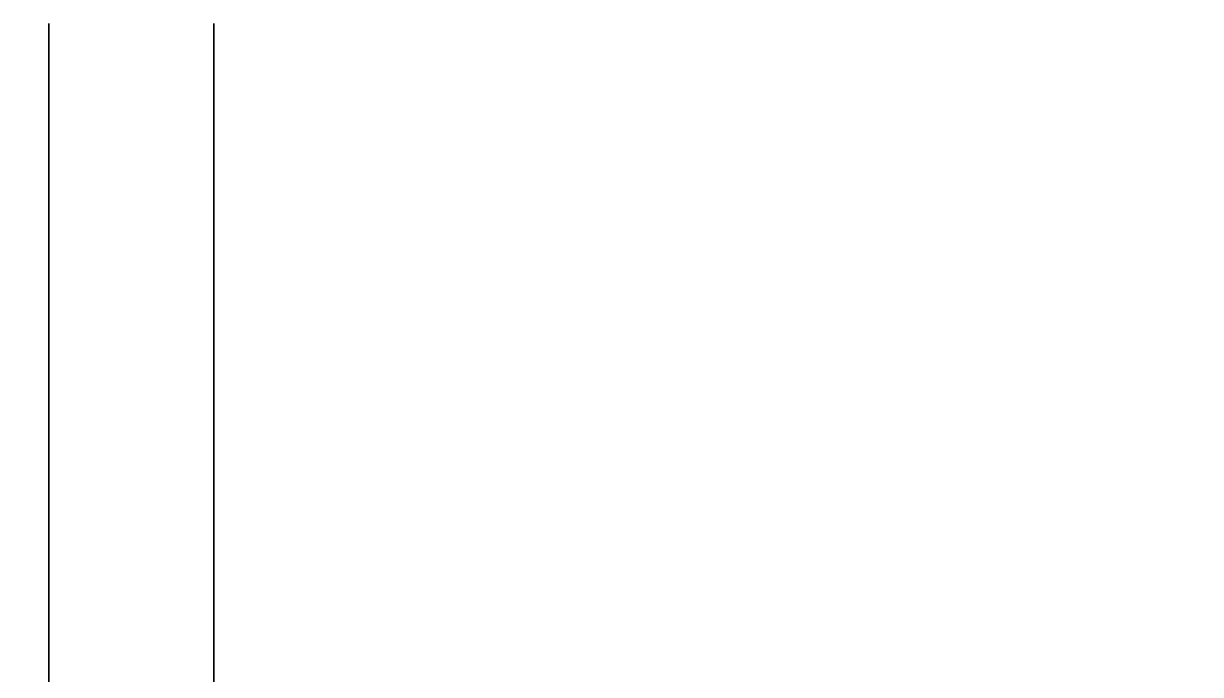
# Model space of a CAD drawing. Header units: millimetres. Extents: x 14397 to 67587, y -11631 to -8348.
# Drawn here: x 63363 to 64434, y -9223 to -8631 of the extents above; entities that cross this region are included whole.
import ezdxf

# ---------------------------------------------------------------- set-up
doc = ezdxf.new("R2010")
doc.units = ezdxf.units.MM
doc.header["$MEASUREMENT"] = 0
doc.linetypes.add('Wipeout_Contour', pattern=[1000, 0, -1000])
doc.layers.add('NewA-Ee_25_10-M_WallsExternal', color=7, linetype='Continuous')
doc.layers.add('NewA-Ee_25_10-M_WallsInternal', color=7, linetype='Continuous')

# ---------------------------------------------------------------- blocks, each defined once
blk = doc.blocks.new('Section Elem_106_11', base_point=(55434.4, -115430.8))
at = {"color": 254, "linetype": 'Wipeout_Contour', "lineweight": 0, "ltscale": 255852.175341}
blk.add_wipeout([(63362.8, -8630.8), (63362.8, -8685.8), (63385.9, -8685.8), (63385.9, -8630.8)], dxfattribs=at).dxf.layer = 'NewA-Ee_25_10-M_WallsExternal'
at = {"color": 254, "linetype": 'Wipeout_Contour', "lineweight": 0, "ltscale": 264086.354785}
blk.add_wipeout([(67365.9, -8630.8), (63535.9, -8630.8), (63535.9, -8685.8), (67365.9, -8685.8)], dxfattribs=at).dxf.layer = 'NewA-Ee_25_10-M_WallsExternal'
at = {"color": 254, "linetype": 'Wipeout_Contour', "lineweight": 0, "ltscale": 256812.665353}
blk.add_wipeout([(63385.9, -8735.8), (63362.8, -8735.8), (63362.8, -11630.8), (63385.9, -11630.8)], dxfattribs=at).dxf.layer = 'NewA-Ee_25_10-M_WallsExternal'
blk = doc.blocks.new('Section Elem_109_11', base_point=(55434.4, -115430.8))
at = {"layer": 'NewA-Ee_25_10-M_WallsInternal', "color": 92, "linetype": 'Continuous', "lineweight": 35}
for p, q in [((63385.9, -8630.8), (63385.9, -8685.8)), ((63535.9, -8630.8), (63535.9, -8685.8)), ((63385.9, -8735.8), (63385.9, -11630.8)), ((63535.9, -8735.8), (63535.9, -11630.8))]:
    blk.add_line(p, q, dxfattribs=at)
at = {"layer": 'NewA-Ee_25_10-M_WallsInternal', "color": 92, "linetype": 'Continuous', "lineweight": 35, "flags": 128}
for points in [[(63385.9, -8685.8), (63385.9, -8720.8), (63385.9, -8735.8)], [(63535.9, -8685.8), (63535.9, -8720.8), (63535.9, -8735.8)]]:
    blk.add_lwpolyline(points, dxfattribs=at)

msp = doc.modelspace()

# ---------------------------------------------------------------- block references
at = {"layer": 'NewA-Ee_25_10-M_WallsExternal', "lineweight": 0}
msp.add_blockref('Section Elem_106_11', (55434.4, -115430.8), dxfattribs=at)

# ---------------------------------------------------------------- next in the draw order: block references
at = {"layer": 'NewA-Ee_25_10-M_WallsInternal', "lineweight": 0}
msp.add_blockref('Section Elem_109_11', (55434.4, -115430.8), dxfattribs=at)

doc.saveas('drawing.dxf')
